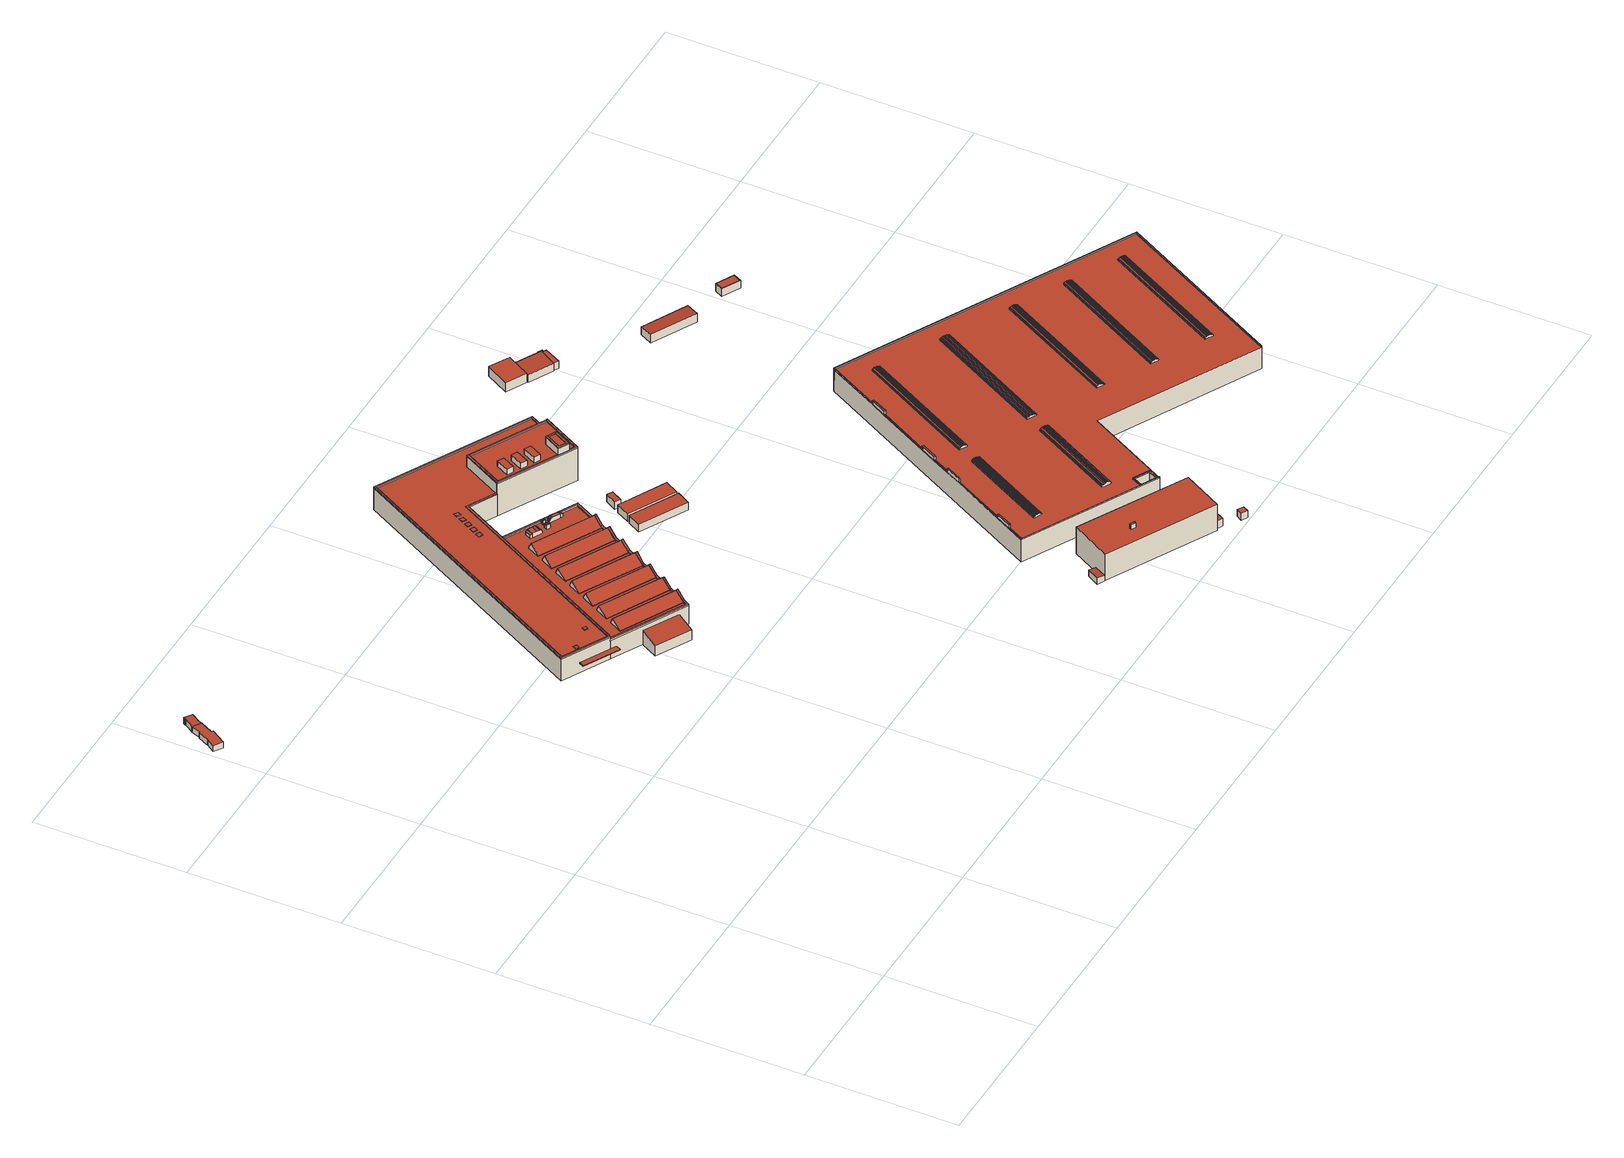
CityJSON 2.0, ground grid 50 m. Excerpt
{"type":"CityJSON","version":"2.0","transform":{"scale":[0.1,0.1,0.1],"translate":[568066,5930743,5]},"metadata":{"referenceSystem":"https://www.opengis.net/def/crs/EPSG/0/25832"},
"CityObjects":{
"building1":{"type":"Building","attributes":{"Grundfläche 2D":"34.206022","Grundhöhe NN":"6.751"},"geometry":[{"type":"Solid","lod":"3","boundaries":[[[[0,1,2,3,4,5,6,7,8,9,10]],[[11,12,1,0]],[[12,13,2,1]],[[13,14,3,2]],[[14,15,4,3]],[[15,16,17,6,5,4]],[[17,18,7,6]],[[18,19,8,7]],[[19,20,9,8]],[[20,21,10,9]],[[21,11,0,10]],[[15,14,13,12,11,21,20,19,18,17,16]]]],"semantics":{"surfaces":[{"type":"RoofSurface"},{"type":"WallSurface"},{"type":"GroundSurface"}],"values":[[0,1,1,1,1,1,1,1,1,1,1,2]]}}]},
"building2":{"type":"Building","attributes":{"Grundfläche 2D":"13.231131","Grundhöhe NN":"6.774"},"geometry":[{"type":"Solid","lod":"3","boundaries":[[[[22,23,24,5,4,25,26]],[[15,27,25,4]],[[27,28,26,25]],[[28,29,22,26]],[[29,30,23,22]],[[30,31,24,23]],[[31,16,5,24]],[[16,15,4,5]],[[15,16,31,30,29,28,27]]]],"semantics":{"surfaces":[{"type":"RoofSurface"},{"type":"WallSurface"},{"type":"GroundSurface"}],"values":[[0,1,1,1,1,1,1,1,2]]}}]},
"building3":{"type":"Building","attributes":{"Grundfläche 2D":"4146.075741","Grundhöhe NN":"5.581"},"children":["building3-1","building3-2","building3-3","building3-4","building3-5","building3-6","building3-7","building3-8","building3-9","building3-10","building3-11","building3-12","building3-13","building3-14","building3-15","building3-16","building3-17","building3-18","building3-19","building3-20","building3-21","building3-22","building3-23","building3-24","building3-25","building3-26","building3-27","building3-28","building3-29","building3-30"],"geometry":[{"type":"MultiSurface","lod":"3","boundaries":[[[32,33,34,35,36,37,38]],[[39,37,36,40,41]],[[42,43,44,45,46]],[[47,45,44]],[[47,48,49,45]],[[50,51,52,53,54]],[[55,56,53,52]],[[57,58,59,60,61]],[[62,63,60,59]],[[64,65,66,67,68]],[[69,70,71,67,66]],[[72,73,74,75,76,77,78]],[[79,80,81,82,83]],[[84,85,82,81]],[[86,87,88,89,90,91,92,93,94,95,96,97,98,99,100,101,102,103,104,105,106,107,108,109,110,111,112,113,114,115,116,117,118,119,120,121,122,123],[124,125,126,127],[128,129,130,131],[132,133,134,135],[136,137,138,139],[140,141,142,143],[144,145,146,147]],[[148,149,150,151,152]],[[153,154,155,151,150]],[[156,157,158,159,160,161]],[[162,163,164,165,166,167,168,169],[170,171,172,173],[174,175,176,177],[178,179,180,181]],[[182,183,184,185]],[[186,187,188,189]],[[190,191,192,193]],[[194,195,196,197,198,199,200,201,202,203,204,205,206,207]],[[201,200,206,205,208]],[[209,210,211,212]],[[213,214,215,216,217,218,219,220,221,222,223,224,225,226,227,228]],[[229,230,231,232,233,234,235,236]],[[237,238,239,240,241,242]],[[243,244,245,246]],[[247,40,36,35]],[[39,41,144,147]],[[39,147,146,38,37]],[[32,38,146,145]],[[131,130,49,48]],[[49,130,129,46,45]],[[42,46,129,128]],[[56,55,136,139]],[[56,139,138,54,53]],[[50,54,138,137]],[[63,62,124,127]],[[63,127,126,61,60]],[[57,61,126,125]],[[71,70,140,143]],[[71,143,142,68,67]],[[64,68,142,141]],[[75,74,80,79,88,87]],[[87,86,76,75]],[[248,249,72,78]],[[249,93,73,72]],[[85,84,91,90]],[[85,90,89,83,82]],[[79,83,89,88]],[[155,154,132,135]],[[155,135,134,152,151]],[[148,152,134,133]],[[120,250,158,157]],[[250,251,159,158]],[[123,122,161,160]],[[156,161,122,121]],[[252,253,254,197,196,195]],[[255,163,162,256]],[[197,254,256,162,169,198]],[[189,188,178,181]],[[186,189,181,180]],[[187,186,180,179]],[[188,187,179,178]],[[173,172,193,192]],[[190,193,172,171]],[[171,170,191,190]],[[192,191,170,173]],[[257,258,202,201]],[[258,259,203,202]],[[259,260,204,203]],[[260,261,205,204]],[[207,206,166,165]],[[194,207,165,164]],[[198,169,168,199]],[[200,199,168,167]],[[261,262,208,205]],[[262,257,201,208]],[[206,200,167,166]],[[212,211,174,177]],[[209,212,177,176]],[[210,209,176,175]],[[211,210,175,174]],[[229,236,221,220]],[[236,235,222,221]],[[235,234,223,222]],[[224,223,234,233]],[[224,233,232,225]],[[226,225,232,231]],[[263,264,228,227]],[[264,265,213,228]],[[265,266,214,213]],[[266,267,215,214]],[[267,268,269,270,218,217,216,215]],[[270,271,219,218]],[[264,263,272,273]],[[265,264,273,274]],[[266,265,274,275]],[[78,267,266,275,276,248]],[[76,86,123,160,159,251,277,278,237,242,241,240,279,280,270,269,268,267,78,77]],[[271,270,280,281]],[[245,244,282,283,249,248,276,284]],[[94,93,249,283,285]],[[286,287,288,289,100,99,98,97,96,95,94,285,290]],[[291,292,106,105,104,103,102,101,100,289,293]],[[294,295,110,109,108,107,106,292,296]],[[297,298,299,300,301,302,303,250,120,119,118,117,116,115,114,113,112,111,110,295,304]],[[251,250,303,277]],[[246,245,284,305]],[[243,246,305,306]],[[244,243,306,282]],[[261,260,307,272,263,227]],[[262,261,227,226]],[[226,231,262]],[[262,231,230,257]],[[257,230,229,258]],[[258,229,220]],[[259,258,220,219]],[[259,219,271,281,307,260]],[[238,237,278,308]],[[239,238,308,309]],[[240,239,309,279]],[[280,279,309,308,278,277,303,302,301,300,299,298,297,304,295,294,296,292,291,293,289,288,287,286,290,285,283,282,306,305,284,276,275,274,273,272,307,281]]],"semantics":{"surfaces":[{"type":"RoofSurface"},{"type":"WallSurface"},{"type":"GroundSurface"}],"values":[0,0,0,0,0,0,0,0,0,0,0,0,0,0,0,0,0,0,0,0,0,0,0,0,0,0,0,0,0,1,1,1,1,1,1,1,1,1,1,1,1,1,1,1,1,1,1,1,1,1,1,1,1,1,1,1,1,1,1,1,1,1,1,1,1,1,1,1,1,1,1,1,1,1,1,1,1,1,1,1,1,1,1,1,1,1,1,1,1,1,1,1,1,1,1,1,1,1,1,1,1,1,1,1,1,1,1,1,1,1,1,1,1,1,1,1,1,1,1,1,1,1,1,1,2]}}]},
"building3-1":{"type":"BuildingInstallation","parents":["building3"],"geometry":[{"type":"MultiSurface","lod":"3","boundaries":[[[310,311,312,313,314]],[[104,105,313,312]],[[43,42,128,315,311,310,314]]],"semantics":{"surfaces":[{"type":"RoofSurface"},{"type":"WallSurface"}],"values":[0,1,1]}}]},
"building3-2":{"type":"BuildingInstallation","parents":["building3"],"geometry":[{"type":"MultiSurface","lod":"3","boundaries":[[[316,317,318]],[[319,318,317,320]],[[321,317,316]],[[320,317,321]],[[322,316,318,323]],[[322,324,321,316]],[[324,325,320,321]],[[325,326,323,318,319,320]]],"semantics":{"surfaces":[{"type":"RoofSurface"},{"type":"WallSurface"}],"values":[0,0,0,0,1,1,1,1]}}]},
"building3-3":{"type":"BuildingInstallation","parents":["building3"],"geometry":[{"type":"MultiSurface","lod":"3","boundaries":[[[327,328,329,330,331,332]],[[311,333,327,332,334,312]],[[101,102,103,104,312,334,332,331,330]],[[65,329,328,327,333,311,315,140,70,69,66]]],"semantics":{"surfaces":[{"type":"RoofSurface"},{"type":"WallSurface"}],"values":[0,0,1,1]}}]},
"building3-4":{"type":"BuildingInstallation","parents":["building3"],"geometry":[{"type":"MultiSurface","lod":"3","boundaries":[[[335,336,337,338]],[[339,340,338,337]],[[340,341,335,338]],[[341,342,336,335]]],"semantics":{"surfaces":[{"type":"RoofSurface"},{"type":"WallSurface"}],"values":[0,1,1,1]}}]},
"building3-5":{"type":"BuildingInstallation","parents":["building3"],"geometry":[{"type":"MultiSurface","lod":"3","boundaries":[[[343,344,345,346]],[[344,347,348,349,345]],[[113,114,115,116,348,347,344,343]],[[51,346,345,349,350,136,55,52]]],"semantics":{"surfaces":[{"type":"RoofSurface"},{"type":"WallSurface"}],"values":[0,0,1,1]}}]},
"building3-6":{"type":"BuildingInstallation","parents":["building3"],"geometry":[{"type":"MultiSurface","lod":"3","boundaries":[[[351,352,353,354,355,149]],[[353,356,157,156,354]],[[117,118,119,120,157,356,353,352,351]],[[150,149,355,354,156,121,132,154,153]]],"semantics":{"surfaces":[{"type":"RoofSurface"},{"type":"WallSurface"}],"values":[0,0,1,1]}}]},
"building3-7":{"type":"BuildingInstallation","parents":["building3"],"geometry":[{"type":"MultiSurface","lod":"3","boundaries":[[[337,336,357,358,359]],[[358,360,361,359]],[[360,362,363,361]],[[364,365,363,362]],[[364,366,367,365]],[[368,369,367,366]],[[337,336,342,370,357,336,337,339]],[[357,370,371,372,373,374,368,366,364,362,360,358]],[[374,375,369,368]],[[375,376,377,378,379,339,337,359,361,363,365,367,369]]],"semantics":{"surfaces":[{"type":"RoofSurface"},{"type":"WallSurface"}],"values":[0,0,0,0,0,0,1,1,1,1]}}]},
"building3-8":{"type":"BuildingInstallation","parents":["building3"],"geometry":[{"type":"MultiSurface","lod":"3","boundaries":[[[380,381,382,383]],[[380,383,384,385]],[[381,380,385,386]],[[382,381,386,387]]],"semantics":{"surfaces":[{"type":"RoofSurface"},{"type":"WallSurface"}],"values":[0,1,1,1]}}]},
"building3-9":{"type":"BuildingInstallation","parents":["building3"],"geometry":[{"type":"MultiSurface","lod":"3","boundaries":[[[73,388,389,74]],[[388,390,391,392,393,389]],[[93,94,388,73]],[[94,95,96,391,390,388]],[[393,392,394,91,84,81,389]],[[81,80,74,389]]],"semantics":{"surfaces":[{"type":"RoofSurface"},{"type":"WallSurface"}],"values":[0,0,1,1,1,1]}}]},
"building3-10":{"type":"BuildingInstallation","parents":["building3"],"geometry":[{"type":"MultiSurface","lod":"3","boundaries":[[[395,396,397,398]],[[108,109,396,395]],[[398,397,58,57,125,399]]],"semantics":{"surfaces":[{"type":"RoofSurface"},{"type":"WallSurface"}],"values":[0,1,1]}}]},
"building3-11":{"type":"BuildingInstallation","parents":["building3"],"geometry":[{"type":"MultiSurface","lod":"3","boundaries":[[[392,391,400,401]],[[96,97,400,391]],[[392,401,33,32,145,394]]],"semantics":{"surfaces":[{"type":"RoofSurface"},{"type":"WallSurface"}],"values":[0,1,1]}}]},
"building3-12":{"type":"BuildingInstallation","parents":["building3"],"geometry":[{"type":"MultiSurface","lod":"3","boundaries":[[[400,402,403,401]],[[404,405,40,247,35,403,402,406]],[[97,98,99,100,404,406,402,400]],[[40,405,41]],[[35,34,33,401,403]]],"semantics":{"surfaces":[{"type":"RoofSurface"},{"type":"WallSurface"}],"values":[0,0,1,1,1]}}]},
"building3-13":{"type":"BuildingInstallation","parents":["building3"],"geometry":[{"type":"MultiSurface","lod":"3","boundaries":[[[407,408,409]],[[410,409,408]],[[411,409,410]],[[411,412,407,409]],[[413,414,408,407]],[[414,415,410,408]],[[415,416,411,410]],[[416,417,413,407,412,411]]],"semantics":{"surfaces":[{"type":"RoofSurface"},{"type":"WallSurface"}],"values":[0,0,0,0,1,1,1,1]}}]},
"building3-14":{"type":"BuildingInstallation","parents":["building3"],"geometry":[{"type":"MultiSurface","lod":"3","boundaries":[[[348,351,149,349]],[[116,117,351,348]],[[349,149,148,133,350]]],"semantics":{"surfaces":[{"type":"RoofSurface"},{"type":"WallSurface"}],"values":[0,1,1]}}]},
"building3-15":{"type":"BuildingInstallation","parents":["building3"],"geometry":[{"type":"MultiSurface","lod":"3","boundaries":[[[418,397,396,419]],[[420,421,418,419,422,423]],[[109,110,419,396]],[[110,111,112,423,422,419]],[[124,62,59,418,421,420,424]],[[59,58,397,418]]],"semantics":{"surfaces":[{"type":"RoofSurface"},{"type":"WallSurface"}],"values":[0,0,1,1,1,1]}}]},
"building3-16":{"type":"BuildingInstallation","parents":["building3"],"geometry":[{"type":"MultiSurface","lod":"3","boundaries":[[[425,426,427,428]],[[184,183,425,428]],[[163,255,427,426,252,195,194,164]]],"semantics":{"surfaces":[{"type":"RoofSurface"},{"type":"WallSurface"}],"values":[0,1,1]}}]},
"building3-17":{"type":"BuildingInstallation","parents":["building3"],"geometry":[{"type":"MultiSurface","lod":"3","boundaries":[[[429,430,426,425,431,432,428,427,433]],[[431,425,183,182]],[[431,182,185,432]],[[428,432,185,184]],[[255,256,433,427]],[[256,254,429,433]],[[254,253,252,426,430,429]]],"semantics":{"surfaces":[{"type":"RoofSurface"},{"type":"WallSurface"}],"values":[0,1,1,1,1,1,1]}}]},
"building3-18":{"type":"BuildingInstallation","parents":["building3"],"geometry":[{"type":"MultiSurface","lod":"3","boundaries":[[[434,435,436,437]],[[437,436,438,439]],[[434,437,439,440]],[[435,434,440,441]],[[436,435,441,438]]],"semantics":{"surfaces":[{"type":"RoofSurface"},{"type":"WallSurface"}],"values":[0,1,1,1,1]}}]},
"building3-19":{"type":"BuildingInstallation","parents":["building3"],"geometry":[{"type":"MultiSurface","lod":"3","boundaries":[[[442,443,444,445]],[[445,444,446,447]],[[442,445,447,448]],[[443,442,448,449]],[[444,443,449,446]]],"semantics":{"surfaces":[{"type":"RoofSurface"},{"type":"WallSurface"}],"values":[0,1,1,1,1]}}]},
"building3-20":{"type":"BuildingInstallation","parents":["building3"],"geometry":[{"type":"MultiSurface","lod":"3","boundaries":[[[450,451,452,453]],[[453,452,454,455]],[[455,456,450,453]],[[451,450,456,457]],[[457,454,452,451]]],"semantics":{"surfaces":[{"type":"RoofSurface"},{"type":"WallSurface"}],"values":[0,1,1,1,1]}}]},
"building3-21":{"type":"BuildingInstallation","parents":["building3"],"geometry":[{"type":"MultiSurface","lod":"3","boundaries":[[[458,459,460,461]],[[462,463,461,460]],[[458,461,463,464]],[[459,458,464,465]],[[465,462,460,459]]],"semantics":{"surfaces":[{"type":"RoofSurface"},{"type":"WallSurface"}],"values":[0,1,1,1,1]}}]},
"building3-22":{"type":"BuildingInstallation","parents":["building3"],"geometry":[{"type":"MultiSurface","lod":"3","boundaries":[[[466,467,468,469]],[[469,468,470,471]],[[466,469,471,472]],[[467,466,472,473]],[[468,467,473,470]]],"semantics":{"surfaces":[{"type":"RoofSurface"},{"type":"WallSurface"}],"values":[0,1,1,1,1]}}]},
"building3-23":{"type":"BuildingInstallation","parents":["building3"],"geometry":[{"type":"MultiSurface","lod":"3","boundaries":[[[474,475,476,477]],[[477,476,478,479]],[[479,480,474,477]],[[480,481,475,474]],[[476,475,481,478]]],"semantics":{"surfaces":[{"type":"RoofSurface"},{"type":"WallSurface"}],"values":[0,1,1,1,1]}}]},
"building3-24":{"type":"BuildingInstallation","parents":["building3"],"geometry":[{"type":"MultiSurface","lod":"3","boundaries":[[[482,483,484,485]],[[485,484,486,487]],[[482,485,487,488]],[[483,482,488,489]],[[484,483,489,486]]],"semantics":{"surfaces":[{"type":"RoofSurface"},{"type":"WallSurface"}],"values":[0,1,1,1,1]}}]},
"building3-25":{"type":"BuildingInstallation","parents":["building3"],"geometry":[{"type":"MultiSurface","lod":"3","boundaries":[[[490,491,492,493,494,495,496,497]],[[241,496,495,240]],[[497,498,499,490]],[[242,237,492,491]],[[237,238,493,492]],[[238,239,494,493]],[[239,240,495,494]],[[241,498,497,496]],[[499,242,491,490]]],"semantics":{"surfaces":[{"type":"RoofSurface"},{"type":"WallSurface"}],"values":[0,1,1,1,1,1,1,1,1]}}]},
"building3-26":{"type":"BuildingInstallation","parents":["building3"],"geometry":[{"type":"MultiSurface","lod":"3","boundaries":[[[500,501,502,503]],[[501,504,505,502]],[[504,506,507,505]],[[506,508,509,507]],[[508,510,511,509]],[[506,504,501,500,382,387,512,510,508]],[[511,510,512,513]],[[513,514,515,516,503,502,505,507,509,511]],[[503,516,384,383,382,500]]],"semantics":{"surfaces":[{"type":"RoofSurface"},{"type":"WallSurface"}],"values":[0,0,0,0,0,1,1,1,1]}}]},
"building3-27":{"type":"BuildingInstallation","parents":["building3"],"geometry":[{"type":"MultiSurface","lod":"3","boundaries":[[[313,517,518,314]],[[519,518,517]],[[520,395,398,521,519,517]],[[105,106,517,313]],[[106,107,108,395,520,517]],[[131,48,47,519,521,398,399]],[[47,44,518,519]],[[44,43,314,518]]],"semantics":{"surfaces":[{"type":"RoofSurface"},{"type":"WallSurface"}],"values":[0,0,0,1,1,1,1,1]}}]},
"building3-28":{"type":"BuildingInstallation","parents":["building3"],"geometry":[{"type":"MultiSurface","lod":"3","boundaries":[[[423,343,346,420]],[[112,113,343,423]],[[420,346,51,50,137,424]]],"semantics":{"surfaces":[{"type":"RoofSurface"},{"type":"WallSurface"}],"values":[0,1,1]}}]},
"building3-29":{"type":"BuildingInstallation","parents":["building3"],"geometry":[{"type":"MultiSurface","lod":"3","boundaries":[[[329,405,404,330]],[[100,101,330,404]],[[41,405,329,65,64,141,144]]],"semantics":{"surfaces":[{"type":"RoofSurface"},{"type":"WallSurface"}],"values":[0,1,1]}}]},
"building3-30":{"type":"BuildingInstallation","parents":["building3"],"geometry":[{"type":"MultiSurface","lod":"3","boundaries":[[[522,523,524,525]],[[524,523,526,527]],[[527,528,525,524]],[[522,525,528,529]],[[523,522,529,526]],[[526,529,528,527]]],"semantics":{"surfaces":[{"type":"RoofSurface"},{"type":"WallSurface"},{"type":"OuterCeilingSurface"}],"values":[0,1,1,1,1,2]}}]},
"building4":{"type":"Building","attributes":{"Grundfläche 2D":"11.224117","Grundhöhe NN":"5.461"},"geometry":[{"type":"Solid","lod":"3","boundaries":[[[[530,531,532,533]],[[534,535,533,532]],[[535,536,530,533]],[[536,537,531,530]],[[537,534,532,531]],[[537,536,535,534]]]],"semantics":{"surfaces":[{"type":"RoofSurface"},{"type":"WallSurface"},{"type":"GroundSurface"}],"values":[[0,1,1,1,1,2]]}}]},
"building5":{"type":"Building","attributes":{"Grundfläche 2D":"87.254359","Grundhöhe NN":"5.372"},"geometry":[{"type":"Solid","lod":"3","boundaries":[[[[538,539,540,541]],[[542,543,541,540]],[[543,544,538,541]],[[544,545,539,538]],[[545,542,540,539]],[[545,544,543,542]]]],"semantics":{"surfaces":[{"type":"RoofSurface"},{"type":"WallSurface"},{"type":"GroundSurface"}],"values":[[0,1,1,1,1,2]]}}]},
"building6":{"type":"Building","attributes":{"Grundfläche 2D":"8.469392","Grundhöhe NN":"5.394"},"geometry":[{"type":"Solid","lod":"3","boundaries":[[[[546,547,548,549]],[[550,551,549,548]],[[551,552,546,549]],[[552,553,547,546]],[[553,550,548,547]],[[553,552,551,550]]]],"semantics":{"surfaces":[{"type":"RoofSurface"},{"type":"WallSurface"},{"type":"GroundSurface"}],"values":[[0,1,1,1,1,2]]}}]},
"building7":{"type":"Building","attributes":{"Grundfläche 2D":"88.368016","Grundhöhe NN":"5.379"},"geometry":[{"type":"Solid","lod":"3","boundaries":[[[[554,555,556,557]],[[558,559,557,556]],[[559,560,554,557]],[[560,561,555,554]],[[561,558,556,555]],[[561,560,559,558]]]],"semantics":{"surfaces":[{"type":"RoofSurface"},{"type":"WallSurface"},{"type":"GroundSurface"}],"values":[[0,1,1,1,1,2]]}}]},
"building8":{"type":"Building","attributes":{"Grundfläche 2D":"579.948604","Grundhöhe NN":"5.652"},"children":["building8-1"],"geometry":[{"type":"Solid","lod":"3","boundaries":[[[[562,563,564,565]],[[564,563,566,567]],[[565,564,567,568]],[[562,565,568,569]],[[563,562,569,566]],[[568,567,566,569]]]],"semantics":{"surfaces":[{"type":"RoofSurface"},{"type":"WallSurface"},{"type":"GroundSurface"}],"values":[[0,1,1,1,1,2]]}}]},
"building8-1":{"type":"BuildingInstallation","parents":["building8"],"geometry":[{"type":"MultiSurface","lod":"3","boundaries":[[[570,571,572,573]],[[573,572,574,575]],[[570,573,575,576]],[[576,577,571,570]],[[572,571,577,574]]],"semantics":{"surfaces":[{"type":"RoofSurface"},{"type":"WallSurface"}],"values":[0,1,1,1,1]}}]},
"building9":{"type":"Building","attributes":{"Grundfläche 2D":"11.736896","Grundhöhe NN":"5.421"},"geometry":[{"type":"Solid","lod":"3","boundaries":[[[[578,579,580,581]],[[582,583,581,580]],[[583,584,578,581]],[[584,585,579,578]],[[585,582,580,579]],[[585,584,583,582]]]],"semantics":{"surfaces":[{"type":"RoofSurface"},{"type":"WallSurface"},{"type":"GroundSurface"}],"values":[[0,1,1,1,1,2]]}}]},
"building10":{"type":"Building","attributes":{"Grundfläche 2D":"9.866718","Grundhöhe NN":"5.379"},"geometry":[{"type":"Solid","lod":"3","boundaries":[[[[586,587,588,589]],[[587,586,590,591]],[[588,587,591,592]],[[589,588,592,593]],[[586,589,593,590]],[[591,590,593,592]]]],"semantics":{"surfaces":[{"type":"RoofSurface"},{"type":"WallSurface"},{"type":"GroundSurface"}],"values":[[0,1,1,1,1,2]]}}]},
"building11":{"type":"Building","attributes":{"Grundfläche 2D":"4.575368","Grundhöhe NN":"5.471"},"geometry":[{"type":"Solid","lod":"3","boundaries":[[[[594,595,596,597]],[[598,599,597,596]],[[599,600,594,597]],[[600,601,595,594]],[[601,598,596,595]],[[601,600,599,598]]]],"semantics":{"surfaces":[{"type":"RoofSurface"},{"type":"WallSurface"},{"type":"GroundSurface"}],"values":[[0,1,1,1,1,2]]}}]},
"building12":{"type":"Building","attributes":{"Grundfläche 2D":"63.822919","Grundhöhe NN":"5.452"},"geometry":[{"type":"Solid","lod":"3","boundaries":[[[[602,603,604,605]],[[603,602,606,607]],[[604,603,607,608]],[[605,604,608,609]],[[602,605,609,606]],[[607,606,609,608]]]],"semantics":{"surfaces":[{"type":"RoofSurface"},{"type":"WallSurface"},{"type":"GroundSurface"}],"values":[[0,1,1,1,1,2]]}}]},
"building13":{"type":"Building","attributes":{"Grundfläche 2D":"57.185628","Grundhöhe NN":"5.451"},"geometry":[{"type":"Solid","lod":"3","boundaries":[[[[610,611,612,613,614]],[[612,611,615,616]],[[617,614,613,612,616,618]],[[610,614,617,619]],[[611,610,619,615]],[[618,616,615,619,617]]]],"semantics":{"surfaces":[{"type":"RoofSurface"},{"type":"WallSurface"},{"type":"GroundSurface"}],"values":[[0,1,1,1,1,2]]}}]},
"building14":{"type":"Building","attributes":{"Grundfläche 2D":"11.456023","Grundhöhe NN":"5.521"},"geometry":[{"type":"Solid","lod":"3","boundaries":[[[[620,621,622,623]],[[621,620,618,624]],[[622,621,624,625]],[[623,622,625,617]],[[620,623,617,618]],[[624,618,617,625]]]],"semantics":{"surfaces":[{"type":"RoofSurface"},{"type":"WallSurface"},{"type":"GroundSurface"}],"values":[[0,1,1,1,1,2]]}}]},
"building15":{"type":"Building","attributes":{"Grundfläche 2D":"1.396644","Grundhöhe NN":"5.518"},"geometry":[{"type":"Solid","lod":"3","boundaries":[[[[626,627,628,629]],[[627,626,630,631]],[[628,627,631,632]],[[629,628,632,633]],[[626,629,633,630]],[[631,630,633,632]]]],"semantics":{"surfaces":[{"type":"RoofSurface"},{"type":"WallSurface"},{"type":"GroundSurface"}],"values":[[0,1,1,1,1,2]]}}]},
"building16":{"type":"Building","attributes":{"Grundfläche 2D":"8200.247864","Grundhöhe NN":"5.533"},"children":["building16-1","building16-2","building16-3","building16-4","building16-5","building16-6","building16-7","building16-8","building16-9","building16-10","building16-11"],"geometry":[{"type":"MultiSurface","lod":"3","boundaries":[[[634,635,636,637,638,639,640,641]],[[642,643,644,645]],[[646,642,645,647]],[[648,649,650,646,647,651]],[[652,649,648,653]],[[654,652,653,655]],[[656,654,655,657]],[[658,656,657,659]],[[660,661,658,659,662,663]],[[664,660,663,665]],[[666,664,665,667]],[[668,669,670,671]],[[672,668,671,673]],[[674,675,676,672,673,677]],[[678,675,674,679]],[[680,678,679,681]],[[682,680,681,683]],[[684,682,683,685]],[[686,687,684,685,688,689]],[[690,686,689,691]],[[692,690,691,693]],[[694,695,696,697]],[[698,694,697,699]],[[700,701,702,698,699,703]],[[704,701,700,705]],[[706,704,705,707]],[[708,706,707,709]],[[710,708,709,711]],[[712,713,714,710,711,715]],[[716,713,712,717]],[[718,716,717,719]],[[720,721,722,723]],[[724,720,723,725]],[[726,724,725,727]],[[728,726,727,729]],[[730,728,729,731]],[[732,730,731,733]],[[734,732,733,735]],[[736,734,735,737]],[[738,736,737,739]],[[740,738,739,741]],[[742,740,741,743]],[[744,742,743,745]],[[746,747,748,749]],[[750,746,749,751]],[[752,753,750,751,754,755]],[[756,752,755,757]],[[758,756,757,759]],[[760,758,759,761]],[[762,760,761,763]],[[764,765,762,763,766,767]],[[768,764,767,769]],[[770,768,769,771]],[[772,773,774,775]],[[776,773,772,777]],[[778,776,777,779]],[[780,778,779,781]],[[782,780,781,783]],[[784,782,783,785]],[[786,784,785,787]],[[788,786,787,789]],[[790,791,788,789,792,793]],[[794,790,793,795]],[[796,794,795,797]],[[798,799,800,801]],[[802,803,804,805]],[[806,803,802,807]],[[808,806,807,809]],[[810,808,809,811]],[[812,810,811,813]],[[814,812,813,815]],[[816,814,815,817]],[[818,816,817,819]],[[820,818,819,821]],[[822,820,821,823]],[[824,822,823,825]],[[826,824,825,827]],[[798,826,827,799]],[[828,829,830,831,832,833,834,835,836,837,838,839,840,841,842,843,844,845,846,847,848],[849,850,851,852,853,854,855,856,857,858,859,860,861,862,863,864],[865,866,867,868,869,870,871,872,873,874,875,876,877,878,879,880,881,882,883,884,885,886],[887,888,889,890,891,892,893,894,895,896,897,898,899,900],[901,902,903,904,905,906,907,908,909,910,911,912,913,914,915,916,917,918,919],[920,921,922,923,924,925,926,927,928,929,930,931,932,933,934,935,936,937,938],[939,940,941,942,943,944,945,946,947,948,949,950,951,952],[953,954,955,956,957,958,959,960,961,962,963,964,965,966,967,968,969,970,971,972,973],[974,975,976,977,978,979]],[[980,981,982,983]],[[801,984,985,986,987,988,989,990,991,992,993,804,803,806,808,810,812,814,816,818,820,822,824,826,798]],[[846,994,634,641]],[[994,995,635,634]],[[995,996,636,635]],[[996,829,637,636]],[[828,848,639,638]],[[640,639,848,847]],[[847,846,641,640]],[[908,907,906,905,904,903,902,901,919,667,665,663,662,659,657,655,653,648,651,647,645,644]],[[666,667,919,918]],[[918,917,916,915,914,913,912,911,910,909,643,642,646,650,649,652,654,656,658,661,660,664,666]],[[644,643,909,908]],[[674,677,673,671,670,893,892,891,890,889,888,887,693,691,689,688,685,683,681,679]],[[887,900,692,693]],[[692,900,899,898,897,896,895,894,669,668,672,676,675,678,680,682,684,687,686,690]],[[894,893,670,669]],[[930,929,928,927,926,925,924,923,922,921,920,719,717,712,715,711,709,707,705,700,703,699,697,696]],[[718,719,920,938]],[[938,937,936,935,934,933,932,931,695,694,698,702,701,704,706,708,710,714,713,716,718]],[[696,695,931,930]],[[849,864,863,862,861,860,745,743,741,739,737,735,733,731,729,727,725,723,722]],[[744,745,860,859]],[[859,858,857,856,855,854,853,852,851,850,721,720,724,726,728,730,732,734,736,738,740,742,744]],[[722,721,850,849]],[[875,874,873,872,871,870,869,868,867,866,865,771,769,767,766,763,761,759,757,755,754,751,749,748]],[[770,771,865,886]],[[886,885,884,883,882,881,880,879,878,877,876,747,746,750,753,752,756,758,760,762,765,764,768,770]],[[748,747,876,875]],[[775,774,948,947]],[[947,946,945,944,943,942,941,940,939,797,795,793,792,789,787,785,783,781,779,777,772,775]],[[796,797,939,952]],[[794,796,952,951,950,949,948,774,773,776,778,780,782,784,786,788,791,790]],[[962,961,960,959,958,957,956,955,954,953,973,972,804,993,992,991,990,989,988,987,986,985,984,801]],[[805,804,972,971]],[[971,970,969,968,967,966,965,964,963,800,799,827,825,823,821,819,817,815,813,811,809,807,802,805]],[[801,800,963,962]],[[983,982,997,998]],[[980,983,998,999]],[[981,980,999,1000]],[[981,1000,1001,995,994,1002,997,982]],[[996,995,1001,1003]],[[837,836,835,834,833,832,831,830,829,996,1003,1004]],[[838,837,1004,1005]],[[1006,1007,1008,1009,844,843,842,841,840,839,838,1005,1010]],[[1002,994,846,845,844,1009,1011]],[[979,978,1012,1013]],[[978,977,976,975,1014,1012]],[[975,974,1015,1014]],[[974,979,1013,1015]],[[1003,1001,1000,999,998,997,1002,1011,1009,1008,1007,1006,1010,1005,1004],[1012,1014,1015,1013]]],"semantics":{"surfaces":[{"type":"RoofSurface"},{"type":"WallSurface"},{"type":"GroundSurface"}],"values":[0,0,0,0,0,0,0,0,0,0,0,0,0,0,0,0,0,0,0,0,0,0,0,0,0,0,0,0,0,0,0,0,0,0,0,0,0,0,0,0,0,0,0,0,0,0,0,0,0,0,0,0,0,0,0,0,0,0,0,0,0,0,0,0,0,0,0,0,0,0,0,0,0,0,0,0,0,0,0,0,1,1,1,1,1,1,1,1,1,1,1,1,1,1,1,1,1,1,1,1,1,1,1,1,1,1,1,1,1,1,1,1,1,1,1,1,1,1,1,1,1,1,1,1,1,1,1,1,1,2]}}]},
"building16-1":{"type":"BuildingInstallation","parents":["building16"],"geometry":[{"type":"MultiSurface","lod":"3","boundaries":[[[1016,1017,1018,1019]],[[1019,1018,1020,1021]],[[832,833,1017,1016]]],"semantics":{"surfaces":[{"type":"RoofSurface"},{"type":"WallSurface"}],"values":[0,1,1]}}]},
"building16-2":{"type":"BuildingInstallation","parents":["building16"],"geometry":[{"type":"MultiSurface","lod":"3","boundaries":[[[1022,1023,1024,1025,1026]],[[1024,1023,1027,1028,1029,1030]],[[1025,1024,1030,1031]],[[1032,1033,1034,1022,1026,1025,1031]],[[835,836,1027,1023,1022,1034]]],"semantics":{"surfaces":[{"type":"RoofSurface"},{"type":"WallSurface"}],"values":[0,1,1,1,1]}}]},
"building16-3":{"type":"BuildingInstallation","parents":["building16"],"geometry":[{"type":"MultiSurface","lod":"3","boundaries":[[[1035,1036,1037,1038]],[[1038,1037,1039,1040]],[[830,831,1036,1035]]],"semantics":{"surfaces":[{"type":"RoofSurface"},{"type":"WallSurface"}],"values":[0,1,1]}}]},
"building16-4":{"type":"BuildingInstallation","parents":["building16"],"geometry":[{"type":"MultiSurface","lod":"3","boundaries":[[[1041,1042,1043,1044,1045]],[[1042,1041,1035,1038,1040,1046]],[[1043,1042,1046,1047]],[[828,638,637,1045,1044,1043,1047]],[[1045,637,829,830,1035,1041]]],"semantics":{"surfaces":[{"type":"RoofSurface"},{"type":"WallSurface"}],"values":[0,1,1,1,1]}}]},
"building16-5":{"type":"BuildingInstallation","parents":["building16"],"geometry":[{"type":"MultiSurface","lod":"3","boundaries":[[[1048,1049,1050,1051,1052]],[[1049,1048,1016,1019,1021,1053]],[[1050,1049,1053,1054]],[[1039,1037,1036,1052,1051,1050,1054]],[[1052,1036,831,832,1016,1048]]],"semantics":{"surfaces":[{"type":"RoofSurface"},{"type":"WallSurface"}],"values":[0,1,1,1,1]}}]},
"building16-6":{"type":"BuildingInstallation","parents":["building16"],"geometry":[{"type":"MultiSurface","lod":"3","boundaries":[[[1055,1056,1057,1058,1059,1060,1028,1027,1061,1062]],[[838,839,840,1057,1056,1055]],[[1059,1063,1064,1060]],[[1028,1060,1064,1029]],[[836,837,1061,1027]],[[1061,837,838,1055,1062]]],"semantics":{"surfaces":[{"type":"RoofSurface"},{"type":"WallSurface"}],"values":[0,1,1,1,1,1]}}]},
"building16-7":{"type":"BuildingInstallation","parents":["building16"],"geometry":[{"type":"MultiSurface","lod":"3","boundaries":[[[1065,1066,1067,1068]],[[1066,1065,1069,1070,1071,1072]],[[1067,1066,1072,1073]],[[1067,1073,1020,1018,1017,1068]],[[833,834,1069,1065,1068,1017]]],"semantics":{"surfaces":[{"type":"RoofSurface"},{"type":"WallSurface"}],"values":[0,1,1,1,1]}}]},
"building16-8":{"type":"BuildingInstallation","parents":["building16"],"geometry":[{"type":"MultiSurface","lod":"3","boundaries":[[[1074,1075,1076,1077]],[[1078,1079,1076,1075]],[[1079,977,1077,1076]],[[1074,1077,977,978]]],"semantics":{"surfaces":[{"type":"RoofSurface"},{"type":"WallSurface"}],"values":[0,1,1,1]}}]},
"building16-9":{"type":"BuildingInstallation","parents":["building16"],"geometry":[{"type":"MultiSurface","lod":"3","boundaries":[[[1058,1057,1080,1075,1074,1081,1082,1083,1084,1059]],[[841,1078,1075,1080]],[[1074,978,979,1081]],[[979,974,1082,1081]],[[1085,1086,1084,1083]],[[1059,1084,1086,1063]],[[840,841,1080,1057]]],"semantics":{"surfaces":[{"type":"RoofSurface"},{"type":"WallSurface"}],"values":[0,1,1,1,1,1,1]}}]},
"building16-10":{"type":"BuildingInstallation","parents":["building16"],"geometry":[{"type":"MultiSurface","lod":"3","boundaries":[[[1069,1034,1033,1070]],[[1070,1033,1032,1071]],[[834,835,1034,1069]]],"semantics":{"surfaces":[{"type":"RoofSurface"},{"type":"WallSurface"}],"values":[0,1,1]}}]},
"building16-11":{"type":"BuildingInstallation","parents":["building16"],"geometry":[{"type":"MultiSurface","lod":"3","boundaries":[[[1087,1083,1082,1088,1089,1090,1091]],[[974,975,1088,1082]],[[975,976,1089,1088]],[[976,1092,1090,1089]],[[1093,1087,1091,1090,1092,1094]],[[1093,1085,1083,1087]]],"semantics":{"surfaces":[{"type":"RoofSurface"},{"type":"WallSurface"}],"values":[0,1,1,1,1,1]}}]},
"building17":{"type":"Building","attributes":{"Grundfläche 2D":"77.364287","Grundhöhe NN":"5.352"},"geometry":[{"type":"Solid","lod":"3","boundaries":[[[[1095,1096,1097,1098]],[[1099,1100,1098,1097]],[[1100,1101,1095,1098]],[[1101,1102,1096,1095]],[[1102,1099,1097,1096]],[[1102,1101,1100,1099]]]],"semantics":{"surfaces":[{"type":"RoofSurface"},{"type":"WallSurface"},{"type":"GroundSurface"}],"values":[[0,1,1,1,1,2]]}}]},
"building18":{"type":"Building","attributes":{"Grundfläche 2D":"20.452328","Grundhöhe NN":"5.402"},"children":["building18-1","building18-2"],"geometry":[{"type":"Solid","lod":"3","boundaries":[[[[1103,1104,1105,1106]],[[1107,1108,1106,1105]],[[1108,1109,1103,1106]],[[1109,1110,1104,1103]],[[1110,1107,1105,1104]],[[1110,1109,1108,1107]]]],"semantics":{"surfaces":[{"type":"RoofSurface"},{"type":"WallSurface"},{"type":"GroundSurface"}],"values":[[0,1,1,1,1,2]]}}]},
"building18-1":{"type":"BuildingInstallation","parents":["building18"],"geometry":[{"type":"MultiSurface","lod":"3","boundaries":[[[1111,1112,1113,1114,1115,1116,1117,1118]],[[1119,1120,1116,1115]],[[1117,1116,1120,1121]],[[1121,1122,1118,1117]],[[1106,1103,1112,1111]],[[1103,1104,1113,1112]],[[1104,1105,1114,1113]]],"semantics":{"surfaces":[{"type":"RoofSurface"},{"type":"WallSurface"}],"values":[0,1,1,1,1,1,1]}}]},
"building18-2":{"type":"BuildingInstallation","parents":["building18"],"geometry":[{"type":"MultiSurface","lod":"3","boundaries":[[[1118,1115,1114,1111]],[[1105,1106,1111,1114]],[[1115,1118,1122,1119]]],"semantics":{"surfaces":[{"type":"RoofSurface"},{"type":"WallSurface"}],"values":[0,1,1]}}]}
},
"vertices":[
[7,2174,39],[35,2156,39],[67,2205,39],[61,2209,39],[83,2251,39],[57,2268,39],[57,2269,39],[45,2238,39],[43,2238,39],[24,2203,39],[26,2202,39],[7,2174,18],[35,2156,18],[67,2205,18],[61,2209,18],[83,2251,18],[57,2268,18],[57,2269,18],[45,2238,18],[43,2238,18],[24,2203,18],[26,2202,18],
[81,2308,39],[76,2300,39],[78,2299,39],[87,2263,39],[106,2292,39],[87,2263,18],[106,2292,18],[81,2308,18],[76,2300,18],[78,2299,18],
[1192,1303,76],[1194,1306,77],[1209,1335,96],[1210,1336,97],[1210,1337,97],[1013,1441,97],[996,1407,76],[1019,1451,76],[1211,1339,92],[1215,1346,76],[1256,1424,76],[1258,1428,78],[1274,1457,97],[1077,1562,97],[1060,1528,76],[1274,1458,97],[1279,1467,76],[1082,1571,76],[1321,1546,76],[1323,1550,78],[1338,1579,97],[1142,1683,97],[1124,1650,76],[1343,1589,76],[1147,1693,76],[1289,1485,76],[1291,1489,78],[1306,1519,97],[1110,1623,97],[1092,1589,76],[1311,1528,76],[1115,1632,76],[1224,1364,76],[1227,1368,78],[1242,1397,97],[1046,1501,97],[1028,1468,76],[1242,1398,97],[1247,1407,76],[1051,1511,76],[1157,1223,79],[1168,1243,79],[1162,1246,79],[1154,1232,79],[917,1358,79],[916,1357,79],[913,1352,79],[1160,1242,76],[1162,1246,78],[1178,1275,97],[981,1379,97],[963,1346,76],[1183,1285,76],[986,1389,76],[917,1358,74],[1154,1232,74],[1160,1242,74],[963,1346,74],[986,1389,74],[1183,1285,74],[1162,1246,74],[1168,1243,74],[1183,1272,74],[1188,1282,74],[1189,1283,74],[1200,1303,74],[1215,1332,74],[1216,1334,74],[1221,1343,74],[1232,1365,74],[1248,1394,74],[1248,1395,74],[1254,1405,74],[1264,1425,74],[1280,1454,74],[1285,1464,74],[1286,1465,74],[1297,1486,74],[1312,1516,74],[1317,1525,74],[1318,1526,74],[1329,1547,74],[1344,1576,74],[1349,1586,74],[1350,1587,74],[1361,1608,74],[1376,1636,74],[1376,1637,74],[1382,1648,74],[1376,1651,74],[1409,1713,74],[1171,1839,74],[1311,1528,74],[1289,1485,74],[1092,1589,74],[1115,1632,74],[1256,1424,74],[1060,1528,74],[1082,1571,74],[1279,1467,74],[1375,1649,74],[1352,1606,74],[1156,1710,74],[1179,1753,74],[1343,1589,74],[1321,1546,74],[1124,1650,74],[1147,1693,74],[1247,1407,74],[1224,1364,74],[1028,1468,74],[1051,1511,74],[1215,1346,74],[1192,1303,74],[996,1407,74],[1019,1451,74],[1352,1606,76],[1355,1611,79],[1370,1639,97],[1174,1743,97],[1156,1710,76],[1371,1640,95],[1375,1649,76],[1179,1753,76],[1376,1651,79],[1382,1648,79],[1418,1716,79],[1174,1845,79],[1171,1839,79],[1409,1713,79],[1560,1894,127],[1594,1876,127],[1565,1822,127],[1585,1812,127],[1651,1936,127],[1411,2063,127],[1345,1939,127],[1531,1840,127],[1492,1928,127],[1512,1917,127],[1490,1875,127],[1470,1885,127],[1428,1907,127],[1450,1949,127],[1470,1939,127],[1448,1896,127],[1386,1929,127],[1408,1972,127],[1428,1961,127],[1406,1919,127],[1539,1840,153],[1561,1828,153],[1586,1874,153],[1563,1886,153],[1428,1961,147],[1408,1972,147],[1386,1929,147],[1406,1919,147],[1512,1917,147],[1492,1928,147],[1470,1885,147],[1490,1875,147],[1565,1822,130],[1564,1819,130],[1558,1822,130],[1530,1837,130],[1531,1840,130],[1345,1939,130],[1411,2063,130],[1408,2071,130],[1339,1941,130],[1337,1936,130],[1587,1803,130],[1659,1939,130],[1651,1936,130],[1585,1812,130],[1654,1942,130],[1470,1939,147],[1450,1949,147],[1428,1907,147],[1448,1896,147],[1201,2267,90],[760,1433,90],[913,1352,90],[916,1357,90],[917,1358,90],[1248,1983,90],[1337,1936,90],[1339,1941,90],[1245,1991,90],[911,1360,90],[768,1436,90],[1203,2258,90],[1686,2003,90],[1654,1942,90],[1659,1939,90],[1694,2005,90],[1339,1941,87],[1408,2071,87],[1654,1942,87],[1686,2003,87],[1203,2258,87],[768,1436,87],[911,1360,87],[1245,1991,87],[1214,1920,38],[1229,1911,38],[1249,1949,38],[1234,1957,38],[1232,1954,38],[1216,1923,38],[1097,1183,43],[1127,1239,58],[1013,1299,58],[984,1243,43],[1210,1337,96],[913,1352,74],[1157,1223,74],[1418,1716,74],[1174,1845,74],[1564,1819,153],[1558,1822,153],[1530,1837,153],[1594,1876,153],[1560,1894,153],[1408,2071,127],[1339,1941,127],[1337,1936,127],[1587,1803,127],[1659,1939,127],[1654,1942,127],[1659,1939,87],[1694,2005,87],[1201,2267,87],[760,1433,87],[913,1352,87],[916,1357,87],[917,1358,87],[1248,1983,87],[1337,1936,87],[1659,1939,6],[1694,2005,6],[1201,2267,6],[760,1433,6],[913,1352,6],[1174,1845,6],[1214,1920,6],[1234,1957,6],[1248,1983,6],[1337,1936,6],[1127,1239,6],[1157,1223,6],[1013,1299,6],[1183,1272,6],[1189,1283,6],[1215,1332,6],[1216,1334,6],[1221,1343,6],[1188,1282,6],[1248,1395,6],[1280,1454,6],[1248,1394,6],[1286,1465,6],[1312,1516,6],[1285,1464,6],[1318,1526,6],[1344,1576,6],[1349,1586,6],[1350,1587,6],[1376,1636,6],[1376,1637,6],[1418,1716,6],[1317,1525,6],[984,1243,6],[1097,1183,6],[1587,1803,6],[1229,1911,6],[1249,1949,6],
[1256,1424,79],[1248,1409,79],[1254,1405,79],[1264,1425,79],[1258,1428,79],[1248,1409,74],
[1286,1739,89],[1283,1747,91],[1276,1744,89],[1278,1749,89],[1280,1754,89],[1291,1749,89],[1286,1739,74],[1276,1744,74],[1291,1749,74],[1280,1754,74],[1278,1749,74],
[1242,1398,98],[1242,1397,98],[1227,1368,79],[1232,1365,79],[1248,1394,98],[1248,1395,98],[1247,1407,82],[1253,1404,82],
[1352,1739,86],[1346,1742,88],[1341,1733,88],[1348,1730,86],[1341,1733,74],[1348,1730,74],[1352,1739,74],[1346,1742,74],
[1329,1547,79],[1344,1576,98],[1338,1579,98],[1323,1550,79],[1349,1586,82],[1350,1587,79],[1344,1590,79],[1344,1590,74],
[1361,1608,79],[1376,1636,98],[1376,1637,98],[1371,1640,98],[1370,1639,98],[1381,1646,83],
[1346,1743,88],[1322,1756,90],[1317,1745,90],[1319,1757,89],[1313,1747,89],[1316,1758,88],[1311,1748,88],[1314,1760,85],[1309,1749,85],[1313,1760,81],[1308,1750,81],[1312,1760,78],[1307,1750,78],[1346,1743,74],[1319,1757,74],[1316,1758,74],[1314,1760,74],[1312,1760,74],[1307,1750,74],[1308,1750,74],[1309,1749,74],[1311,1748,74],[1313,1747,74],
[1227,1788,87],[1217,1768,87],[1223,1765,89],[1234,1785,89],[1234,1785,74],[1227,1788,74],[1217,1768,74],[1223,1765,74],
[1183,1272,98],[1178,1275,98],[1188,1282,82],[1189,1283,79],[1183,1286,79],[1183,1285,82],[1183,1286,74],
[1286,1465,79],[1297,1486,79],[1291,1489,79],[1280,1468,79],[1280,1468,74],
[1200,1303,79],[1194,1306,79],
[1215,1332,98],[1209,1335,98],[1221,1343,79],[1215,1346,79],[1216,1334,96],
[1289,1763,89],[1296,1759,89],[1294,1765,90],[1299,1766,89],[1292,1770,89],[1291,1766,89],[1289,1763,74],[1296,1759,74],[1299,1766,74],[1292,1770,74],[1291,1766,74],
[1306,1519,98],[1312,1516,98],[1312,1530,79],[1311,1528,81],[1317,1525,81],[1318,1526,79],[1312,1530,74],
[1561,1828,156],[1564,1819,156],[1594,1876,156],[1586,1874,156],
[1530,1837,156],[1558,1822,156],[1539,1840,156],[1563,1886,156],[1560,1894,156],
[923,1437,89],[912,1443,89],[906,1432,89],[917,1427,89],[906,1432,87],[917,1427,87],[923,1437,87],[912,1443,87],
[1161,1902,89],[1148,1909,89],[1141,1896,89],[1154,1889,89],[1141,1896,87],[1154,1889,87],[1161,1902,87],[1148,1909,87],
[1187,1951,89],[1174,1958,89],[1167,1945,89],[1180,1938,89],[1167,1945,87],[1180,1938,87],[1187,1951,87],[1174,1958,87],
[1212,1999,89],[1199,2006,89],[1193,1993,89],[1206,1987,89],[1193,1993,87],[1206,1987,87],[1212,1999,87],[1199,2006,87],
[1174,1927,89],[1161,1933,89],[1154,1920,89],[1167,1914,89],[1154,1920,87],[1167,1914,87],[1174,1927,87],[1161,1933,87],
[1199,1975,89],[1187,1982,89],[1180,1969,89],[1193,1962,89],[1180,1969,87],[1193,1962,87],[1199,1975,87],[1187,1982,87],
[836,1421,89],[825,1427,89],[820,1416,89],[830,1411,89],[820,1416,87],[830,1411,87],[836,1421,87],[825,1427,87],
[1228,1916,40],[1216,1923,40],[1214,1920,40],[1229,1911,40],[1249,1949,40],[1234,1957,40],[1232,1954,40],[1245,1948,40],[1245,1948,38],[1228,1916,38],
[1223,1765,90],[1238,1757,90],[1249,1778,90],[1234,1786,90],[1247,1752,89],[1258,1773,89],[1251,1750,88],[1262,1771,88],[1254,1749,84],[1265,1769,84],[1255,1748,81],[1266,1769,81],[1255,1748,74],[1266,1769,74],[1265,1769,74],[1262,1771,74],[1234,1786,74],
[1280,1454,98],[1274,1457,98],[1274,1458,98],[1285,1464,82],[1279,1467,82],
[922,1325,46],[931,1342,46],[816,1404,46],[806,1386,46],[931,1342,44],[816,1404,44],[806,1386,44],[922,1325,44],
[1875,296,29],[1854,257,29],[1877,245,26],[1897,284,26],[1877,245,5],[1897,284,5],[1875,296,5],[1854,257,5],
[1616,1460,32],[1640,1504,32],[1486,1585,32],[1462,1541,32],[1486,1585,4],[1462,1541,4],[1616,1460,4],[1640,1504,4],
[1559,1676,31],[1541,1686,31],[1521,1649,31],[1539,1639,31],[1521,1649,4],[1539,1639,4],[1559,1676,4],[1541,1686,4],
[1513,1636,32],[1489,1591,32],[1643,1511,32],[1667,1556,32],[1643,1511,4],[1667,1556,4],[1513,1636,4],[1489,1591,4],
[1948,374,105],[1878,244,104],[2226,59,104],[2295,189,105],[1878,244,7],[2226,59,7],[2295,189,7],[1948,374,7],
[2029,226,122],[2014,234,122],[2011,228,122],[2025,220,122],[2011,228,105],[2025,220,105],[2029,226,105],[2014,234,105],
[2254,56,32],[2275,95,32],[2251,107,32],[2230,68,32],[2251,107,4],[2230,68,4],[2254,56,4],[2275,95,4],
[2253,110,36],[2281,95,36],[2295,122,36],[2267,137,36],[2253,110,4],[2281,95,4],[2295,122,4],[2267,137,4],
[2329,27,31],[2311,38,31],[2300,19,31],[2319,9,31],[2300,19,5],[2319,9,5],[2329,27,5],[2311,38,5],
[1848,2170,39],[1913,2135,39],[1954,2212,40],[1890,2247,40],[1848,2170,5],[1913,2135,5],[1954,2212,5],[1890,2247,5],
[1943,2188,37],[1914,2132,34],[1994,2090,34],[1995,2092,34],[2024,2145,37],[1914,2132,5],[1994,2090,5],[2024,2145,5],[1995,2092,5],[1943,2188,5],
[1995,2092,32],[2012,2083,32],[2040,2137,32],[2024,2145,32],[2012,2083,5],[2040,2137,5],
[2032,2141,30],[2036,2149,30],[2022,2156,30],[2018,2148,30],[2032,2141,5],[2036,2149,5],[2022,2156,5],[2018,2148,5],
[2935,278,91],[3227,833,91],[2282,1330,91],[2192,1158,91],[2193,1158,91],[2282,1327,91],[3222,832,91],[2932,279,91],[2913,427,91],[2915,426,90],[3118,813,90],[3117,814,91],[2911,428,92],[3115,815,92],[3111,817,94],[2907,430,94],[2909,429,93],[3113,816,93],[2905,432,95],[3108,818,95],[2902,433,95],[3105,820,95],[2899,435,95],[3103,821,95],[2897,436,94],[3101,822,94],[2893,438,92],[2895,437,93],[3098,824,93],[3096,825,92],[2891,439,91],[3095,825,91],[2890,439,90],[3094,826,90],[2575,605,91],[2576,604,90],[2780,991,90],[2779,992,91],[2573,606,92],[2777,993,92],[2772,995,94],[2569,608,94],[2571,607,93],[2775,994,93],[2566,610,95],[2770,996,95],[2564,611,95],[2767,998,95],[2561,613,95],[2764,999,95],[2559,614,94],[2762,1000,94],[2554,616,92],[2556,615,93],[2760,1002,93],[2758,1003,92],[2553,617,91],[2757,1003,91],[2552,617,90],[2755,1004,90],[2744,516,91],[2746,515,90],[2949,902,90],[2948,903,91],[2742,517,92],[2946,904,92],[2942,906,94],[2738,519,94],[2740,518,93],[2944,905,93],[2735,521,95],[2939,907,95],[2733,522,95],[2936,909,95],[2730,523,95],[2934,910,95],[2728,525,94],[2931,911,94],[2927,914,92],[2724,527,92],[2726,526,93],[2929,913,93],[2722,528,91],[2926,914,91],[2721,528,90],[2925,915,90],[2540,1118,91],[2539,1118,90],[2336,731,90],[2337,731,91],[2542,1117,92],[2338,730,92],[2545,1115,93],[2341,728,93],[2548,1114,95],[2344,727,95],[2551,1112,96],[2347,725,96],[2554,1110,96],[2350,723,96],[2558,1108,96],[2354,721,96],[2561,1107,95],[2358,720,95],[2564,1105,93],[2360,718,93],[2566,1104,92],[2362,717,92],[2568,1103,91],[2364,716,91],[2569,1103,90],[2365,716,90],[2147,830,91],[2148,830,90],[2352,1217,90],[2350,1217,91],[2145,832,92],[2348,1218,92],[2140,834,94],[2143,833,93],[2346,1219,93],[2344,1221,94],[2138,835,95],[2341,1222,95],[2135,837,95],[2339,1223,95],[2133,838,95],[2336,1225,95],[2130,839,94],[2334,1226,94],[2126,841,92],[2128,840,93],[2331,1227,93],[2330,1228,92],[2125,842,91],[2328,1229,91],[2123,843,90],[2327,1229,90],[2334,662,92],[2188,385,92],[2190,384,90],[2336,661,90],[2187,386,94],[2332,663,94],[2184,388,94],[2330,664,94],[2181,389,96],[2327,665,96],[2178,391,97],[2324,667,97],[2176,392,97],[2321,668,97],[2173,394,97],[2318,670,97],[2169,395,96],[2315,672,96],[2165,398,94],[2167,397,94],[2312,673,94],[2310,674,94],[2163,399,92],[2308,675,92],[2162,400,90],[2307,676,90],[2118,775,91],[1973,499,91],[1973,499,90],[2118,774,90],[1950,511,91],[2095,787,91],[2094,787,90],[1949,512,90],[2096,786,92],[1951,510,92],[2098,785,93],[1953,509,93],[2100,784,94],[1955,508,94],[2102,783,95],[1957,507,95],[2104,782,95],[1959,506,95],[2106,781,95],[1961,505,95],[2108,780,95],[1963,504,95],[2111,778,95],[1966,503,95],[2113,777,94],[1968,502,94],[2115,776,93],[1970,500,93],[2117,775,92],[1972,500,92],[2193,1158,87],[2192,1158,87],[2164,1106,87],[2075,937,87],[2047,884,87],[2017,827,87],[1990,774,87],[1900,603,87],[1873,552,87],[1844,498,87],[2274,271,87],[2275,272,87],[2275,273,87],[2276,274,87],[2283,288,87],[2284,289,87],[2420,548,87],[2421,548,87],[2932,279,87],[3222,832,87],[2282,1327,87],[2336,731,87],[2539,1118,87],[2540,1118,87],[2542,1117,87],[2545,1115,87],[2548,1114,87],[2551,1112,87],[2558,1108,87],[2564,1105,87],[2568,1103,87],[2569,1103,87],[2365,716,87],[2364,716,87],[2358,720,87],[2354,721,87],[2338,730,87],[2327,1229,87],[2328,1229,87],[2330,1228,87],[2331,1227,87],[2334,1226,87],[2341,1222,87],[2344,1221,87],[2346,1219,87],[2348,1218,87],[2350,1217,87],[2352,1217,87],[2148,830,87],[2147,830,87],[2145,832,87],[2143,833,87],[2140,834,87],[2138,835,87],[2130,839,87],[2128,840,87],[2126,841,87],[2125,842,87],[2123,843,87],[2755,1004,87],[2758,1003,87],[2760,1002,87],[2762,1000,87],[2764,999,87],[2767,998,87],[2780,991,87],[2576,604,87],[2571,607,87],[2566,610,87],[2564,611,87],[2556,615,87],[2554,616,87],[2552,617,87],[3096,825,87],[3103,821,87],[3105,820,87],[3111,817,87],[3113,816,87],[3115,815,87],[3117,814,87],[3118,813,87],[2915,426,87],[2913,427,87],[2911,428,87],[2909,429,87],[2907,430,87],[2905,432,87],[2895,437,87],[2893,438,87],[2891,439,87],[2890,439,87],[3094,826,87],[2925,915,87],[2926,914,87],[2929,913,87],[2931,911,87],[2934,910,87],[2939,907,87],[2942,906,87],[2944,905,87],[2946,904,87],[2948,903,87],[2949,902,87],[2746,515,87],[2742,517,87],[2740,518,87],[2738,519,87],[2735,521,87],[2730,523,87],[2722,528,87],[2721,528,87],[2307,676,87],[2308,675,87],[2321,668,87],[2324,667,87],[2327,665,87],[2330,664,87],[2332,663,87],[2334,662,87],[2336,661,87],[2190,384,87],[2188,385,87],[2169,395,87],[2167,397,87],[2162,400,87],[2096,786,87],[2098,785,87],[2100,784,87],[2102,783,87],[2104,782,87],[2106,781,87],[2115,776,87],[2117,775,87],[2118,775,87],[2118,774,87],[1973,499,87],[1966,503,87],[1963,504,87],[1959,506,87],[1957,507,87],[1955,508,87],[1953,509,87],[1950,511,87],[1949,512,87],[2094,787,87],[2095,787,87],[2235,333,87],[2283,308,87],[2282,306,87],[2276,293,87],[2268,278,87],[2220,303,87],[2974,322,22],[2961,328,23],[2954,315,23],[2967,308,22],[2118,775,90],[2117,775,90],[2115,776,90],[2106,781,90],[2104,782,90],[2102,783,90],[2100,784,90],[2098,785,90],[2096,786,90],[2095,787,90],[2935,278,87],[3227,833,87],[2282,1330,87],[2954,315,5],[2967,308,5],[2974,322,5],[2961,328,5],[3227,833,5],[2935,278,5],[2282,1330,5],[1844,498,5],[2274,271,5],[2275,273,5],[2283,288,5],[2284,289,5],[2420,548,5],[2275,272,5],[2421,548,5],[2268,278,5],[2220,303,5],[2283,308,5],[2235,333,5],
[2047,884,91],[2017,827,91],[2019,826,91],[2049,883,91],[2019,826,87],[2049,883,87],
[1900,603,102],[1873,552,102],[1877,551,102],[1903,601,102],[1901,603,102],[1873,552,91],[1874,552,91],[1874,552,87],[1877,551,87],[1903,601,87],[1901,603,87],[1901,603,91],[1900,603,91],
[2164,1106,91],[2075,937,91],[2076,936,91],[2165,1105,91],[2076,936,87],[2165,1105,87],
[2164,1106,102],[2168,1104,102],[2195,1156,102],[2193,1158,102],[2192,1158,102],[2168,1104,87],[2195,1156,87],
[2047,884,102],[2051,882,102],[2079,935,102],[2076,936,102],[2075,937,102],[2051,882,87],[2079,935,87],
[2274,271,91],[2275,272,91],[2275,273,91],[2267,277,91],[2217,303,91],[1846,498,91],[1844,498,91],[2266,275,91],[2217,303,87],[1846,498,87],
[1990,774,102],[1993,772,102],[2021,825,102],[2017,827,102],[1990,774,91],[1991,774,91],[1991,774,87],[1993,772,87],[2021,825,87],
[2268,278,91],[2271,276,91],[2279,291,91],[2276,293,91],[2271,276,87],[2279,291,87],
[2276,274,91],[2220,303,91],[2235,333,91],[2237,336,91],[2234,337,91],[2237,336,87],[2234,337,87],
[2289,309,91],[2283,308,91],[2282,306,91],[2286,304,91],[2289,308,91],[2286,304,87],[2289,309,87],[2289,308,87],
[2403,1865,33],[2256,1941,33],[2235,1899,36],[2381,1824,36],[2235,1899,4],[2381,1824,4],[2403,1865,4],[2256,1941,4],
[2515,1813,32],[2574,1782,32],[2588,1809,32],[2529,1840,32],[2588,1809,4],[2529,1840,4],[2515,1813,4],[2574,1782,4],
[2529,1840,33],[2515,1813,33],[2574,1782,33],[2588,1809,33],[2586,1809,33],[2573,1784,33],[2517,1814,33],[2530,1838,33],[2586,1809,32],[2573,1784,32],[2517,1814,32],[2530,1838,32]
]}
